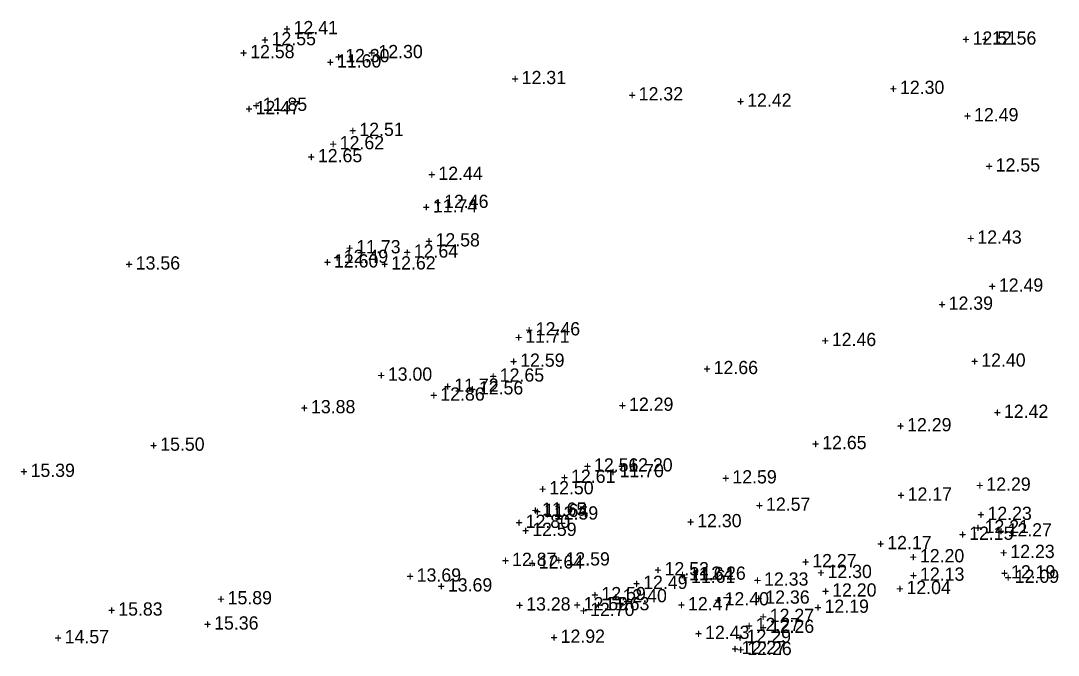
# Model space of a CAD drawing. Header units: metres. Extents: x 119225 to 119868, y 6148173 to 6148690.
# Drawn here: x 119684.5 to 119841.2, y 6148439.8 to 6148535.6 of the extents above; entities that cross this region are included whole.
import ezdxf
from ezdxf.enums import TextEntityAlignment as Align

# ---------------------------------------------------------------- set-up
doc = ezdxf.new("R2010")
doc.units = ezdxf.units.M
doc.layers.get('0').update_dxf_attribs({"linetype": 'CONTINUOUS'})
doc.layers.add('Z_bef', color=4, linetype='CONTINUOUS')
doc.styles.add('FISO', font='FISO')
doc.styles.add('ISO', font='ISO')

# ---------------------------------------------------------------- blocks, each defined once
blk = doc.blocks.new('_MPLUSZH')
at = {"color": 1, "style": 'ISO'}
blk.add_text('+', height=2, dxfattribs=at).set_placement((0, 0), align=Align.MIDDLE)
at = {"style": 'FISO'}
blk.add_attdef('PLUSHÖJD', (1, -1), '', height=2, dxfattribs=at)

msp = doc.modelspace()

# ---------------------------------------------------------------- block references
at = {"layer": 'Z_bef', "extrusion": (1.41091e-08, -2.66725e-08, 1)}
ref = msp.add_blockref('_MPLUSZH', (119724.72, 6148534.54, -0.16), dxfattribs=dict(at, xscale=0.9999947511315105, yscale=0.9999947511315105, zscale=0.9999947511315105, rotation=0.0449887309207433))
ref.add_attrib('PLUSHÖJD', '12.41', (119725.72, 6148533.54, -0.16), dxfattribs={"layer": '0', "extrusion": (1.41091e-08, -2.66725e-08, 1), "height": 2, "rotation": 0.045, "style": 'FISO', "oblique": 360})
ref = msp.add_blockref('_MPLUSZH', (119721.4, 6148532.87, -0.16), dxfattribs=dict(at, xscale=0.9999947511315105, yscale=0.9999947511315105, zscale=0.9999947511315105, rotation=0.0449887309207433))
ref.add_attrib('PLUSHÖJD', '12.55', (119722.4, 6148531.87, -0.16), dxfattribs={"layer": '0', "extrusion": (1.41091e-08, -2.66725e-08, 1), "height": 2, "rotation": 0.045, "style": 'FISO', "oblique": 360})
ref = msp.add_blockref('_MPLUSZH', (119827.23, 6148532.96, -0.16), dxfattribs=dict(at, xscale=0.9999947511315105, yscale=0.9999947511315105, zscale=0.9999947511315105, rotation=0.0449887309207433))
ref.add_attrib('PLUSHÖJD', '12.51', (119828.23, 6148531.96, -0.16), dxfattribs={"layer": '0', "extrusion": (1.41091e-08, -2.66725e-08, 1), "height": 2, "rotation": 0.045, "style": 'FISO', "oblique": 360})
ref = msp.add_blockref('_MPLUSZH', (119830.16, 6148532.96, -0.16), dxfattribs=dict(at, xscale=0.9999947511315105, yscale=0.9999947511315105, zscale=0.9999947511315105, rotation=0.0449887309207433))
ref.add_attrib('PLUSHÖJD', '12.56', (119831.16, 6148531.96, -0.16), dxfattribs={"layer": '0', "extrusion": (1.41091e-08, -2.66725e-08, 1), "height": 2, "rotation": 0.045, "style": 'FISO', "oblique": 360})
ref = msp.add_blockref('_MPLUSZH', (119718.17, 6148530.91, -0.16), dxfattribs=dict(at, xscale=0.9999947511315105, yscale=0.9999947511315105, zscale=0.9999947511315105, rotation=0.0449887309207433))
ref.add_attrib('PLUSHÖJD', '12.58', (119719.17, 6148529.91, -0.16), dxfattribs={"layer": '0', "extrusion": (1.41091e-08, -2.66725e-08, 1), "height": 2, "rotation": 0.045, "style": 'FISO', "oblique": 360})
ref = msp.add_blockref('_MPLUSZH', (119732.51, 6148530.3, -0.16), dxfattribs=dict(at, xscale=0.9999947511315105, yscale=0.9999947511315105, zscale=0.9999947511315105, rotation=0.0449887309207433))
ref.add_attrib('PLUSHÖJD', '12.30', (119733.51, 6148529.31, -0.16), dxfattribs={"layer": '0', "extrusion": (1.41091e-08, -2.66725e-08, 1), "height": 2, "rotation": 0.045, "style": 'FISO', "oblique": 360})
ref = msp.add_blockref('_MPLUSZH', (119737.53, 6148530.92, -0.16), dxfattribs=dict(at, xscale=0.9999947511315105, yscale=0.9999947511315105, zscale=0.9999947511315105, rotation=0.0449887309207433))
ref.add_attrib('PLUSHÖJD', '12.30', (119738.53, 6148529.92, -0.16), dxfattribs={"layer": '0', "extrusion": (1.41091e-08, -2.66725e-08, 1), "height": 2, "rotation": 0.045, "style": 'FISO', "oblique": 360})
ref = msp.add_blockref('_MPLUSZH', (119731.27, 6148529.51, -0.16), dxfattribs=dict(at, xscale=0.9999947511315105, yscale=0.9999947511315105, zscale=0.9999947511315105, rotation=0.0449887309207433))
ref.add_attrib('PLUSHÖJD', '11.60', (119732.27, 6148528.51, -0.16), dxfattribs={"layer": '0', "extrusion": (1.41091e-08, -2.66725e-08, 1), "height": 2, "rotation": 0.045, "style": 'FISO', "oblique": 360})
ref = msp.add_blockref('_MPLUSZH', (119759.16, 6148527, -0.16), dxfattribs=dict(at, xscale=0.9999947511315105, yscale=0.9999947511315105, zscale=0.9999947511315105, rotation=0.0449887309207433))
ref.add_attrib('PLUSHÖJD', '12.31', (119760.16, 6148526, -0.16), dxfattribs={"layer": '0', "extrusion": (1.41091e-08, -2.66725e-08, 1), "height": 2, "rotation": 0.045, "style": 'FISO', "oblique": 360})
ref = msp.add_blockref('_MPLUSZH', (119816.27, 6148525.51, -0.16), dxfattribs=dict(at, xscale=0.9999947511315105, yscale=0.9999947511315105, zscale=0.9999947511315105, rotation=0.0449887309207433))
ref.add_attrib('PLUSHÖJD', '12.30', (119817.27, 6148524.52, -0.16), dxfattribs={"layer": '0', "extrusion": (1.41091e-08, -2.66725e-08, 1), "height": 2, "rotation": 0.045, "style": 'FISO', "oblique": 360})
ref = msp.add_blockref('_MPLUSZH', (119776.83, 6148524.54, -0.16), dxfattribs=dict(at, xscale=0.9999947511315105, yscale=0.9999947511315105, zscale=0.9999947511315105, rotation=0.0449887309207433))
ref.add_attrib('PLUSHÖJD', '12.32', (119777.83, 6148523.54, -0.16), dxfattribs={"layer": '0', "extrusion": (1.41091e-08, -2.66725e-08, 1), "height": 2, "rotation": 0.045, "style": 'FISO', "oblique": 360})
ref = msp.add_blockref('_MPLUSZH', (119718.99, 6148522.46, -0.16), dxfattribs=dict(at, xscale=0.9999947511315105, yscale=0.9999947511315105, zscale=0.9999947511315105, rotation=0.0449887309207433))
ref.add_attrib('PLUSHÖJD', '12.47', (119719.99, 6148521.46, -0.16), dxfattribs={"layer": '0', "extrusion": (1.41091e-08, -2.66725e-08, 1), "height": 2, "rotation": 0.045, "style": 'FISO', "oblique": 360})
ref = msp.add_blockref('_MPLUSZH', (119720.07, 6148522.96, -0.16), dxfattribs=dict(at, xscale=0.9999947511315105, yscale=0.9999947511315105, zscale=0.9999947511315105, rotation=0.0449887309207433))
ref.add_attrib('PLUSHÖJD', '11.85', (119721.07, 6148521.96, -0.16), dxfattribs={"layer": '0', "extrusion": (1.41091e-08, -2.66725e-08, 1), "height": 2, "rotation": 0.045, "style": 'FISO', "oblique": 360})
ref = msp.add_blockref('_MPLUSZH', (119793.2, 6148523.58, -0.16), dxfattribs=dict(at, xscale=0.9999947511315105, yscale=0.9999947511315105, zscale=0.9999947511315105, rotation=0.0449887309207433))
ref.add_attrib('PLUSHÖJD', '12.42', (119794.2, 6148522.58, -0.16), dxfattribs={"layer": '0', "extrusion": (1.41091e-08, -2.66725e-08, 1), "height": 2, "rotation": 0.045, "style": 'FISO', "oblique": 360})
ref = msp.add_blockref('_MPLUSZH', (119827.46, 6148521.39, -0.16), dxfattribs=dict(at, xscale=0.9999947511315105, yscale=0.9999947511315105, zscale=0.9999947511315105, rotation=0.0449887309207433))
ref.add_attrib('PLUSHÖJD', '12.49', (119828.46, 6148520.39, -0.16), dxfattribs={"layer": '0', "extrusion": (1.41091e-08, -2.66725e-08, 1), "height": 2, "rotation": 0.045, "style": 'FISO', "oblique": 360})
ref = msp.add_blockref('_MPLUSZH', (119734.65, 6148519.17, -0.16), dxfattribs=dict(at, xscale=0.9999947511315105, yscale=0.9999947511315105, zscale=0.9999947511315105, rotation=0.0449887309207433))
ref.add_attrib('PLUSHÖJD', '12.51', (119735.65, 6148518.17, -0.16), dxfattribs={"layer": '0', "extrusion": (1.41091e-08, -2.66725e-08, 1), "height": 2, "rotation": 0.045, "style": 'FISO', "oblique": 360})
ref = msp.add_blockref('_MPLUSZH', (119731.69, 6148517.15, -0.16), dxfattribs=dict(at, xscale=0.9999947511315105, yscale=0.9999947511315105, zscale=0.9999947511315105, rotation=0.0449887309207433))
ref.add_attrib('PLUSHÖJD', '12.62', (119732.69, 6148516.16, -0.16), dxfattribs={"layer": '0', "extrusion": (1.41091e-08, -2.66725e-08, 1), "height": 2, "rotation": 0.045, "style": 'FISO', "oblique": 360})
ref = msp.add_blockref('_MPLUSZH', (119728.39, 6148515.21, -0.16), dxfattribs=dict(at, xscale=0.9999947511315105, yscale=0.9999947511315105, zscale=0.9999947511315105, rotation=0.0449887309207433))
ref.add_attrib('PLUSHÖJD', '12.65', (119729.39, 6148514.21, -0.16), dxfattribs={"layer": '0', "extrusion": (1.41091e-08, -2.66725e-08, 1), "height": 2, "rotation": 0.045, "style": 'FISO', "oblique": 360})
ref = msp.add_blockref('_MPLUSZH', (119830.72, 6148513.8, -0.16), dxfattribs=dict(at, xscale=0.9999947511315105, yscale=0.9999947511315105, zscale=0.9999947511315105, rotation=0.0449887309207433))
ref.add_attrib('PLUSHÖJD', '12.55', (119831.72, 6148512.8, -0.16), dxfattribs={"layer": '0', "extrusion": (1.41091e-08, -2.66725e-08, 1), "height": 2, "rotation": 0.045, "style": 'FISO', "oblique": 360})
ref = msp.add_blockref('_MPLUSZH', (119746.58, 6148512.54, -0.16), dxfattribs=dict(at, xscale=0.9999947511315105, yscale=0.9999947511315105, zscale=0.9999947511315105, rotation=0.0449887309207433))
ref.add_attrib('PLUSHÖJD', '12.44', (119747.58, 6148511.54, -0.16), dxfattribs={"layer": '0', "extrusion": (1.41091e-08, -2.66725e-08, 1), "height": 2, "rotation": 0.045, "style": 'FISO', "oblique": 360})
ref = msp.add_blockref('_MPLUSZH', (119747.45, 6148508.3, -0.16), dxfattribs=dict(at, xscale=0.9999947511315105, yscale=0.9999947511315105, zscale=0.9999947511315105, rotation=0.0449887309207433))
ref.add_attrib('PLUSHÖJD', '12.46', (119748.45, 6148507.3, -0.16), dxfattribs={"layer": '0', "extrusion": (1.41091e-08, -2.66725e-08, 1), "height": 2, "rotation": 0.045, "style": 'FISO', "oblique": 360})
ref = msp.add_blockref('_MPLUSZH', (119745.75, 6148507.62, -0.16), dxfattribs=dict(at, xscale=0.9999947511315105, yscale=0.9999947511315105, zscale=0.9999947511315105, rotation=0.0449887309207433))
ref.add_attrib('PLUSHÖJD', '11.74', (119746.75, 6148506.62, -0.16), dxfattribs={"layer": '0', "extrusion": (1.41091e-08, -2.66725e-08, 1), "height": 2, "rotation": 0.045, "style": 'FISO', "oblique": 360})
ref = msp.add_blockref('_MPLUSZH', (119746.15, 6148502.49, -0.16), dxfattribs=dict(at, xscale=0.9999947511315105, yscale=0.9999947511315105, zscale=0.9999947511315105, rotation=0.0449887309207433))
ref.add_attrib('PLUSHÖJD', '12.58', (119747.15, 6148501.49, -0.16), dxfattribs={"layer": '0', "extrusion": (1.41091e-08, -2.66725e-08, 1), "height": 2, "rotation": 0.045, "style": 'FISO', "oblique": 360})
ref = msp.add_blockref('_MPLUSZH', (119827.95, 6148502.91, -0.16), dxfattribs=dict(at, xscale=0.9999947511315105, yscale=0.9999947511315105, zscale=0.9999947511315105, rotation=0.0449887309207433))
ref.add_attrib('PLUSHÖJD', '12.43', (119828.95, 6148501.91, -0.16), dxfattribs={"layer": '0', "extrusion": (1.41091e-08, -2.66725e-08, 1), "height": 2, "rotation": 0.045, "style": 'FISO', "oblique": 360})
ref = msp.add_blockref('_MPLUSZH', (119734.18, 6148501.45, -0.16), dxfattribs=dict(at, xscale=0.9999947511315105, yscale=0.9999947511315105, zscale=0.9999947511315105, rotation=0.0449887309207433))
ref.add_attrib('PLUSHÖJD', '11.73', (119735.18, 6148500.45, -0.16), dxfattribs={"layer": '0', "extrusion": (1.41091e-08, -2.66725e-08, 1), "height": 2, "rotation": 0.045, "style": 'FISO', "oblique": 360})
ref = msp.add_blockref('_MPLUSZH', (119742.87, 6148500.8, -0.16), dxfattribs=dict(at, xscale=0.9999947511315105, yscale=0.9999947511315105, zscale=0.9999947511315105, rotation=0.0449887309207433))
ref.add_attrib('PLUSHÖJD', '12.64', (119743.87, 6148499.8, -0.16), dxfattribs={"layer": '0', "extrusion": (1.41091e-08, -2.66725e-08, 1), "height": 2, "rotation": 0.045, "style": 'FISO', "oblique": 360})
ref = msp.add_blockref('_MPLUSZH', (119700.88, 6148499, -0.16), dxfattribs=dict(at, xscale=0.9999947511315105, yscale=0.9999947511315105, zscale=0.9999947511315105, rotation=0.0449887309207433))
ref.add_attrib('PLUSHÖJD', '13.56', (119701.89, 6148498, -0.16), dxfattribs={"layer": '0', "extrusion": (1.41091e-08, -2.66725e-08, 1), "height": 2, "rotation": 0.045, "style": 'FISO', "oblique": 360})
ref = msp.add_blockref('_MPLUSZH', (119730.82, 6148499.31, -0.16), dxfattribs=dict(at, xscale=0.9999947511315105, yscale=0.9999947511315105, zscale=0.9999947511315105, rotation=0.0449887309207433))
ref.add_attrib('PLUSHÖJD', '12.60', (119731.82, 6148498.31, -0.16), dxfattribs={"layer": '0', "extrusion": (1.41091e-08, -2.66725e-08, 1), "height": 2, "rotation": 0.045, "style": 'FISO', "oblique": 360})
ref = msp.add_blockref('_MPLUSZH', (119732.3, 6148500, -0.16), dxfattribs=dict(at, xscale=0.9999947511315105, yscale=0.9999947511315105, zscale=0.9999947511315105, rotation=0.0449887309207433))
ref.add_attrib('PLUSHÖJD', '12.49', (119733.3, 6148499, -0.16), dxfattribs={"layer": '0', "extrusion": (1.41091e-08, -2.66725e-08, 1), "height": 2, "rotation": 0.045, "style": 'FISO', "oblique": 360})
ref = msp.add_blockref('_MPLUSZH', (119739.47, 6148499.01, -0.16), dxfattribs=dict(at, xscale=0.9999947511315105, yscale=0.9999947511315105, zscale=0.9999947511315105, rotation=0.0449887309207433))
ref.add_attrib('PLUSHÖJD', '12.62', (119740.47, 6148498.01, -0.16), dxfattribs={"layer": '0', "extrusion": (1.41091e-08, -2.66725e-08, 1), "height": 2, "rotation": 0.045, "style": 'FISO', "oblique": 360})
ref = msp.add_blockref('_MPLUSZH', (119831.2, 6148495.67, -0.16), dxfattribs=dict(at, xscale=0.9999947511315105, yscale=0.9999947511315105, zscale=0.9999947511315105, rotation=0.0449887309207433))
ref.add_attrib('PLUSHÖJD', '12.49', (119832.2, 6148494.67, -0.16), dxfattribs={"layer": '0', "extrusion": (1.41091e-08, -2.66725e-08, 1), "height": 2, "rotation": 0.045, "style": 'FISO', "oblique": 360})
ref = msp.add_blockref('_MPLUSZH', (119823.62, 6148492.93, -0.16), dxfattribs=dict(at, xscale=0.9999947511315105, yscale=0.9999947511315105, zscale=0.9999947511315105, rotation=0.0449887309207433))
ref.add_attrib('PLUSHÖJD', '12.39', (119824.62, 6148491.93, -0.16), dxfattribs={"layer": '0', "extrusion": (1.41091e-08, -2.66725e-08, 1), "height": 2, "rotation": 0.045, "style": 'FISO', "oblique": 360})
ref = msp.add_blockref('_MPLUSZH', (119759.7, 6148487.95, -0.16), dxfattribs=dict(at, xscale=0.9999947511315105, yscale=0.9999947511315105, zscale=0.9999947511315105, rotation=0.0449887309207433))
ref.add_attrib('PLUSHÖJD', '11.71', (119760.7, 6148486.95, -0.16), dxfattribs={"layer": '0', "extrusion": (1.41091e-08, -2.66725e-08, 1), "height": 2, "rotation": 0.045, "style": 'FISO', "oblique": 360})
ref = msp.add_blockref('_MPLUSZH', (119761.28, 6148489.06, -0.16), dxfattribs=dict(at, xscale=0.9999947511315105, yscale=0.9999947511315105, zscale=0.9999947511315105, rotation=0.0449887309207433))
ref.add_attrib('PLUSHÖJD', '12.46', (119762.28, 6148488.06, -0.16), dxfattribs={"layer": '0', "extrusion": (1.41091e-08, -2.66725e-08, 1), "height": 2, "rotation": 0.045, "style": 'FISO', "oblique": 360})
ref = msp.add_blockref('_MPLUSZH', (119805.98, 6148487.45, -0.16), dxfattribs=dict(at, xscale=0.9999947511315105, yscale=0.9999947511315105, zscale=0.9999947511315105, rotation=0.0449887309207433))
ref.add_attrib('PLUSHÖJD', '12.46', (119806.98, 6148486.45, -0.16), dxfattribs={"layer": '0', "extrusion": (1.41091e-08, -2.66725e-08, 1), "height": 2, "rotation": 0.045, "style": 'FISO', "oblique": 360})
ref = msp.add_blockref('_MPLUSZH', (119758.93, 6148484.32, -0.16), dxfattribs=dict(at, xscale=0.9999947511315105, yscale=0.9999947511315105, zscale=0.9999947511315105, rotation=0.0449887309207433))
ref.add_attrib('PLUSHÖJD', '12.59', (119759.93, 6148483.32, -0.16), dxfattribs={"layer": '0', "extrusion": (1.41091e-08, -2.66725e-08, 1), "height": 2, "rotation": 0.045, "style": 'FISO', "oblique": 360})
ref = msp.add_blockref('_MPLUSZH', (119788.14, 6148483.21, -0.16), dxfattribs=dict(at, xscale=0.9999947511315105, yscale=0.9999947511315105, zscale=0.9999947511315105, rotation=0.0449887309207433))
ref.add_attrib('PLUSHÖJD', '12.66', (119789.14, 6148482.21, -0.16), dxfattribs={"layer": '0', "extrusion": (1.41091e-08, -2.66725e-08, 1), "height": 2, "rotation": 0.045, "style": 'FISO', "oblique": 360})
ref = msp.add_blockref('_MPLUSZH', (119828.54, 6148484.34, -0.16), dxfattribs=dict(at, xscale=0.9999947511315105, yscale=0.9999947511315105, zscale=0.9999947511315105, rotation=0.0449887309207433))
ref.add_attrib('PLUSHÖJD', '12.40', (119829.54, 6148483.34, -0.16), dxfattribs={"layer": '0', "extrusion": (1.41091e-08, -2.66725e-08, 1), "height": 2, "rotation": 0.045, "style": 'FISO', "oblique": 360})
ref = msp.add_blockref('_MPLUSZH', (119738.95, 6148482.22, -0.16), dxfattribs=dict(at, xscale=0.9999947511315105, yscale=0.9999947511315105, zscale=0.9999947511315105, rotation=0.0449887309207433))
ref.add_attrib('PLUSHÖJD', '13.00', (119739.95, 6148481.22, -0.16), dxfattribs={"layer": '0', "extrusion": (1.41091e-08, -2.66725e-08, 1), "height": 2, "rotation": 0.045, "style": 'FISO', "oblique": 360})
ref = msp.add_blockref('_MPLUSZH', (119755.85, 6148482.08, -0.16), dxfattribs=dict(at, xscale=0.9999947511315105, yscale=0.9999947511315105, zscale=0.9999947511315105, rotation=0.0449887309207433))
ref.add_attrib('PLUSHÖJD', '12.65', (119756.85, 6148481.08, -0.16), dxfattribs={"layer": '0', "extrusion": (1.41091e-08, -2.66725e-08, 1), "height": 2, "rotation": 0.045, "style": 'FISO', "oblique": 360})
ref = msp.add_blockref('_MPLUSZH', (119748.98, 6148480.55, -0.16), dxfattribs=dict(at, xscale=0.9999947511315105, yscale=0.9999947511315105, zscale=0.9999947511315105, rotation=0.0449887309207433))
ref.add_attrib('PLUSHÖJD', '11.72', (119749.98, 6148479.55, -0.16), dxfattribs={"layer": '0', "extrusion": (1.41091e-08, -2.66725e-08, 1), "height": 2, "rotation": 0.045, "style": 'FISO', "oblique": 360})
ref = msp.add_blockref('_MPLUSZH', (119752.7, 6148480.14, -0.16), dxfattribs=dict(at, xscale=0.9999947511315105, yscale=0.9999947511315105, zscale=0.9999947511315105, rotation=0.0449887309207433))
ref.add_attrib('PLUSHÖJD', '12.56', (119753.7, 6148479.14, -0.16), dxfattribs={"layer": '0', "extrusion": (1.41091e-08, -2.66725e-08, 1), "height": 2, "rotation": 0.045, "style": 'FISO', "oblique": 360})
ref = msp.add_blockref('_MPLUSZH', (119746.88, 6148479.21, -0.16), dxfattribs=dict(at, xscale=0.9999947511315105, yscale=0.9999947511315105, zscale=0.9999947511315105, rotation=0.0449887309207433))
ref.add_attrib('PLUSHÖJD', '12.86', (119747.88, 6148478.21, -0.16), dxfattribs={"layer": '0', "extrusion": (1.41091e-08, -2.66725e-08, 1), "height": 2, "rotation": 0.045, "style": 'FISO', "oblique": 360})
ref = msp.add_blockref('_MPLUSZH', (119727.35, 6148477.3, -0.16), dxfattribs=dict(at, xscale=0.9999947511315105, yscale=0.9999947511315105, zscale=0.9999947511315105, rotation=0.0449887309207433))
ref.add_attrib('PLUSHÖJD', '13.88', (119728.35, 6148476.3, -0.16), dxfattribs={"layer": '0', "extrusion": (1.41091e-08, -2.66725e-08, 1), "height": 2, "rotation": 0.045, "style": 'FISO', "oblique": 360})
ref = msp.add_blockref('_MPLUSZH', (119775.37, 6148477.67, -0.16), dxfattribs=dict(at, xscale=0.9999947511315105, yscale=0.9999947511315105, zscale=0.9999947511315105, rotation=0.0449887309207433))
ref.add_attrib('PLUSHÖJD', '12.29', (119776.37, 6148476.67, -0.16), dxfattribs={"layer": '0', "extrusion": (1.41091e-08, -2.66725e-08, 1), "height": 2, "rotation": 0.045, "style": 'FISO', "oblique": 360})
ref = msp.add_blockref('_MPLUSZH', (119831.97, 6148476.61, -0.16), dxfattribs=dict(at, xscale=0.9999947511315105, yscale=0.9999947511315105, zscale=0.9999947511315105, rotation=0.0449887309207433))
ref.add_attrib('PLUSHÖJD', '12.42', (119832.97, 6148475.61, -0.16), dxfattribs={"layer": '0', "extrusion": (1.41091e-08, -2.66725e-08, 1), "height": 2, "rotation": 0.045, "style": 'FISO', "oblique": 360})
ref = msp.add_blockref('_MPLUSZH', (119817.35, 6148474.58, -0.16), dxfattribs=dict(at, xscale=0.9999947511315105, yscale=0.9999947511315105, zscale=0.9999947511315105, rotation=0.0449887309207433))
ref.add_attrib('PLUSHÖJD', '12.29', (119818.35, 6148473.58, -0.16), dxfattribs={"layer": '0', "extrusion": (1.41091e-08, -2.66725e-08, 1), "height": 2, "rotation": 0.045, "style": 'FISO', "oblique": 360})
ref = msp.add_blockref('_MPLUSZH', (119704.59, 6148471.64, -0.16), dxfattribs=dict(at, xscale=0.9999947511315105, yscale=0.9999947511315105, zscale=0.9999947511315105, rotation=0.0449887309207433))
ref.add_attrib('PLUSHÖJD', '15.50', (119705.59, 6148470.64, -0.16), dxfattribs={"layer": '0', "extrusion": (1.41091e-08, -2.66725e-08, 1), "height": 2, "rotation": 0.045, "style": 'FISO', "oblique": 360})
ref = msp.add_blockref('_MPLUSZH', (119804.53, 6148471.88, -0.16), dxfattribs=dict(at, xscale=0.9999947511315105, yscale=0.9999947511315105, zscale=0.9999947511315105, rotation=0.0449887309207433))
ref.add_attrib('PLUSHÖJD', '12.65', (119805.53, 6148470.88, -0.16), dxfattribs={"layer": '0', "extrusion": (1.41091e-08, -2.66725e-08, 1), "height": 2, "rotation": 0.045, "style": 'FISO', "oblique": 360})
ref = msp.add_blockref('_MPLUSZH', (119685.01, 6148467.69, -0.16), dxfattribs=dict(at, xscale=0.9999947511315105, yscale=0.9999947511315105, zscale=0.9999947511315105, rotation=0.0449887309207433))
ref.add_attrib('PLUSHÖJD', '15.39', (119686.01, 6148466.69, -0.16), dxfattribs={"layer": '0', "extrusion": (1.41091e-08, -2.66725e-08, 1), "height": 2, "rotation": 0.045, "style": 'FISO', "oblique": 360})
ref = msp.add_blockref('_MPLUSZH', (119770.08, 6148468.5, -0.16), dxfattribs=dict(at, xscale=0.9999947511315105, yscale=0.9999947511315105, zscale=0.9999947511315105, rotation=0.0449887309207433))
ref.add_attrib('PLUSHÖJD', '12.56', (119771.08, 6148467.5, -0.16), dxfattribs={"layer": '0', "extrusion": (1.41091e-08, -2.66725e-08, 1), "height": 2, "rotation": 0.045, "style": 'FISO', "oblique": 360})
ref = msp.add_blockref('_MPLUSZH', (119773.93, 6148467.65, -0.16), dxfattribs=dict(at, xscale=0.9999947511315105, yscale=0.9999947511315105, zscale=0.9999947511315105, rotation=0.0449887309207433))
ref.add_attrib('PLUSHÖJD', '11.70', (119774.93, 6148466.65, -0.16), dxfattribs={"layer": '0', "extrusion": (1.41091e-08, -2.66725e-08, 1), "height": 2, "rotation": 0.045, "style": 'FISO', "oblique": 360})
ref = msp.add_blockref('_MPLUSZH', (119775.25, 6148468.51, -0.16), dxfattribs=dict(at, xscale=0.9999947511315105, yscale=0.9999947511315105, zscale=0.9999947511315105, rotation=0.0449887309207433))
ref.add_attrib('PLUSHÖJD', '12.20', (119776.25, 6148467.51, -0.16), dxfattribs={"layer": '0', "extrusion": (1.41091e-08, -2.66725e-08, 1), "height": 2, "rotation": 0.045, "style": 'FISO', "oblique": 360})
ref = msp.add_blockref('_MPLUSZH', (119766.61, 6148466.79, -0.16), dxfattribs=dict(at, xscale=0.9999947511315105, yscale=0.9999947511315105, zscale=0.9999947511315105, rotation=0.0449887309207433))
ref.add_attrib('PLUSHÖJD', '12.61', (119767.61, 6148465.79, -0.16), dxfattribs={"layer": '0', "extrusion": (1.41091e-08, -2.66725e-08, 1), "height": 2, "rotation": 0.045, "style": 'FISO', "oblique": 360})
ref = msp.add_blockref('_MPLUSZH', (119790.97, 6148466.7, -0.16), dxfattribs=dict(at, xscale=0.9999947511315105, yscale=0.9999947511315105, zscale=0.9999947511315105, rotation=0.0449887309207433))
ref.add_attrib('PLUSHÖJD', '12.59', (119791.97, 6148465.71, -0.16), dxfattribs={"layer": '0', "extrusion": (1.41091e-08, -2.66725e-08, 1), "height": 2, "rotation": 0.045, "style": 'FISO', "oblique": 360})
ref = msp.add_blockref('_MPLUSZH', (119763.32, 6148465.06, -0.16), dxfattribs=dict(at, xscale=0.9999947511315105, yscale=0.9999947511315105, zscale=0.9999947511315105, rotation=0.0449887309207433))
ref.add_attrib('PLUSHÖJD', '12.50', (119764.32, 6148464.06, -0.16), dxfattribs={"layer": '0', "extrusion": (1.41091e-08, -2.66725e-08, 1), "height": 2, "rotation": 0.045, "style": 'FISO', "oblique": 360})
ref = msp.add_blockref('_MPLUSZH', (119829.31, 6148465.61, -0.16), dxfattribs=dict(at, xscale=0.9999947511315105, yscale=0.9999947511315105, zscale=0.9999947511315105, rotation=0.0449887309207433))
ref.add_attrib('PLUSHÖJD', '12.29', (119830.31, 6148464.61, -0.16), dxfattribs={"layer": '0', "extrusion": (1.41091e-08, -2.66725e-08, 1), "height": 2, "rotation": 0.045, "style": 'FISO', "oblique": 360})
ref = msp.add_blockref('_MPLUSZH', (119817.43, 6148464.11, -0.16), dxfattribs=dict(at, xscale=0.9999947511315105, yscale=0.9999947511315105, zscale=0.9999947511315105, rotation=0.0449887309207433))
ref.add_attrib('PLUSHÖJD', '12.17', (119818.43, 6148463.11, -0.16), dxfattribs={"layer": '0', "extrusion": (1.41091e-08, -2.66725e-08, 1), "height": 2, "rotation": 0.045, "style": 'FISO', "oblique": 360})
ref = msp.add_blockref('_MPLUSZH', (119762.22, 6148461.83, -0.16), dxfattribs=dict(at, xscale=0.9999947511315105, yscale=0.9999947511315105, zscale=0.9999947511315105, rotation=0.0449887309207433))
ref.add_attrib('PLUSHÖJD', '11.65', (119763.22, 6148460.83, -0.16), dxfattribs={"layer": '0', "extrusion": (1.41091e-08, -2.66725e-08, 1), "height": 2, "rotation": 0.045, "style": 'FISO', "oblique": 360})
ref = msp.add_blockref('_MPLUSZH', (119762.51, 6148461.65, -0.16), dxfattribs=dict(at, xscale=0.9999947511315105, yscale=0.9999947511315105, zscale=0.9999947511315105, rotation=0.0449887309207433))
ref.add_attrib('PLUSHÖJD', '11.64', (119763.51, 6148460.65, -0.16), dxfattribs={"layer": '0', "extrusion": (1.41091e-08, -2.66725e-08, 1), "height": 2, "rotation": 0.045, "style": 'FISO', "oblique": 360})
ref = msp.add_blockref('_MPLUSZH', (119764.01, 6148461.25, -0.16), dxfattribs=dict(at, xscale=0.9999947511315105, yscale=0.9999947511315105, zscale=0.9999947511315105, rotation=0.0449887309207433))
ref.add_attrib('PLUSHÖJD', '12.59', (119765.01, 6148460.25, -0.16), dxfattribs={"layer": '0', "extrusion": (1.41091e-08, -2.66725e-08, 1), "height": 2, "rotation": 0.045, "style": 'FISO', "oblique": 360})
ref = msp.add_blockref('_MPLUSZH', (119796.05, 6148462.58, -0.16), dxfattribs=dict(at, xscale=0.9999947511315105, yscale=0.9999947511315105, zscale=0.9999947511315105, rotation=0.0449887309207433))
ref.add_attrib('PLUSHÖJD', '12.57', (119797.05, 6148461.58, -0.16), dxfattribs={"layer": '0', "extrusion": (1.41091e-08, -2.66725e-08, 1), "height": 2, "rotation": 0.045, "style": 'FISO', "oblique": 360})
ref = msp.add_blockref('_MPLUSZH', (119829.48, 6148461.19, -0.16), dxfattribs=dict(at, xscale=0.9999947511315105, yscale=0.9999947511315105, zscale=0.9999947511315105, rotation=0.0449887309207433))
ref.add_attrib('PLUSHÖJD', '12.23', (119830.48, 6148460.19, -0.16), dxfattribs={"layer": '0', "extrusion": (1.41091e-08, -2.66725e-08, 1), "height": 2, "rotation": 0.045, "style": 'FISO', "oblique": 360})
ref = msp.add_blockref('_MPLUSZH', (119759.76, 6148459.99, -0.16), dxfattribs=dict(at, xscale=0.9999947511315105, yscale=0.9999947511315105, zscale=0.9999947511315105, rotation=0.0449887309207433))
ref.add_attrib('PLUSHÖJD', '12.80', (119760.76, 6148458.99, -0.16), dxfattribs={"layer": '0', "extrusion": (1.41091e-08, -2.66725e-08, 1), "height": 2, "rotation": 0.045, "style": 'FISO', "oblique": 360})
ref = msp.add_blockref('_MPLUSZH', (119785.66, 6148460.09, -0.16), dxfattribs=dict(at, xscale=0.9999947511315105, yscale=0.9999947511315105, zscale=0.9999947511315105, rotation=0.0449887309207433))
ref.add_attrib('PLUSHÖJD', '12.30', (119786.66, 6148459.09, -0.16), dxfattribs={"layer": '0', "extrusion": (1.41091e-08, -2.66725e-08, 1), "height": 2, "rotation": 0.045, "style": 'FISO', "oblique": 360})
ref = msp.add_blockref('_MPLUSZH', (119760.75, 6148458.78, -0.16), dxfattribs=dict(at, xscale=0.9999947511315105, yscale=0.9999947511315105, zscale=0.9999947511315105, rotation=0.0449887309207433))
ref.add_attrib('PLUSHÖJD', '12.59', (119761.75, 6148457.78, -0.16), dxfattribs={"layer": '0', "extrusion": (1.41091e-08, -2.66725e-08, 1), "height": 2, "rotation": 0.045, "style": 'FISO', "oblique": 360})
ref = msp.add_blockref('_MPLUSZH', (119826.71, 6148458.19, -0.16), dxfattribs=dict(at, xscale=0.9999947511315105, yscale=0.9999947511315105, zscale=0.9999947511315105, rotation=0.0449887309207433))
ref.add_attrib('PLUSHÖJD', '12.15', (119827.71, 6148457.19, -0.16), dxfattribs={"layer": '0', "extrusion": (1.41091e-08, -2.66725e-08, 1), "height": 2, "rotation": 0.045, "style": 'FISO', "oblique": 360})
ref = msp.add_blockref('_MPLUSZH', (119829.03, 6148459.2, -0.16), dxfattribs=dict(at, xscale=0.9999947511315105, yscale=0.9999947511315105, zscale=0.9999947511315105, rotation=0.0449887309207433))
ref.add_attrib('PLUSHÖJD', '12.21', (119830.04, 6148458.2, -0.16), dxfattribs={"layer": '0', "extrusion": (1.41091e-08, -2.66725e-08, 1), "height": 2, "rotation": 0.045, "style": 'FISO', "oblique": 360})
ref = msp.add_blockref('_MPLUSZH', (119832.51, 6148458.7, -0.16), dxfattribs=dict(at, xscale=0.9999947511315105, yscale=0.9999947511315105, zscale=0.9999947511315105, rotation=0.0449887309207433))
ref.add_attrib('PLUSHÖJD', '12.27', (119833.51, 6148457.7, -0.16), dxfattribs={"layer": '0', "extrusion": (1.41091e-08, -2.66725e-08, 1), "height": 2, "rotation": 0.045, "style": 'FISO', "oblique": 360})
ref = msp.add_blockref('_MPLUSZH', (119814.35, 6148456.78, -0.16), dxfattribs=dict(at, xscale=0.9999947511315105, yscale=0.9999947511315105, zscale=0.9999947511315105, rotation=0.0449887309207433))
ref.add_attrib('PLUSHÖJD', '12.17', (119815.35, 6148455.78, -0.16), dxfattribs={"layer": '0', "extrusion": (1.41091e-08, -2.66725e-08, 1), "height": 2, "rotation": 0.045, "style": 'FISO', "oblique": 360})
ref = msp.add_blockref('_MPLUSZH', (119832.92, 6148455.44, -0.16), dxfattribs=dict(at, xscale=0.9999947511315105, yscale=0.9999947511315105, zscale=0.9999947511315105, rotation=0.0449887309207433))
ref.add_attrib('PLUSHÖJD', '12.23', (119833.93, 6148454.44, -0.16), dxfattribs={"layer": '0', "extrusion": (1.41091e-08, -2.66725e-08, 1), "height": 2, "rotation": 0.045, "style": 'FISO', "oblique": 360})
ref = msp.add_blockref('_MPLUSZH', (119757.71, 6148454.25, -0.16), dxfattribs=dict(at, xscale=0.9999947511315105, yscale=0.9999947511315105, zscale=0.9999947511315105, rotation=0.0449887309207433))
ref.add_attrib('PLUSHÖJD', '12.87', (119758.71, 6148453.25, -0.16), dxfattribs={"layer": '0', "extrusion": (1.41091e-08, -2.66725e-08, 1), "height": 2, "rotation": 0.045, "style": 'FISO', "oblique": 360})
ref = msp.add_blockref('_MPLUSZH', (119761.73, 6148453.86, -0.16), dxfattribs=dict(at, xscale=0.9999947511315105, yscale=0.9999947511315105, zscale=0.9999947511315105, rotation=0.0449887309207433))
ref.add_attrib('PLUSHÖJD', '12.64', (119762.74, 6148452.86, -0.16), dxfattribs={"layer": '0', "extrusion": (1.41091e-08, -2.66725e-08, 1), "height": 2, "rotation": 0.045, "style": 'FISO', "oblique": 360})
ref = msp.add_blockref('_MPLUSZH', (119765.76, 6148454.31, -0.16), dxfattribs=dict(at, xscale=0.9999947511315105, yscale=0.9999947511315105, zscale=0.9999947511315105, rotation=0.0449887309207433))
ref.add_attrib('PLUSHÖJD', '12.59', (119766.77, 6148453.31, -0.16), dxfattribs={"layer": '0', "extrusion": (1.41091e-08, -2.66725e-08, 1), "height": 2, "rotation": 0.045, "style": 'FISO', "oblique": 360})
ref = msp.add_blockref('_MPLUSZH', (119803.02, 6148454.05, -0.16), dxfattribs=dict(at, xscale=0.9999947511315105, yscale=0.9999947511315105, zscale=0.9999947511315105, rotation=0.0449887309207433))
ref.add_attrib('PLUSHÖJD', '12.27', (119804.02, 6148453.05, -0.16), dxfattribs={"layer": '0', "extrusion": (1.41091e-08, -2.66725e-08, 1), "height": 2, "rotation": 0.045, "style": 'FISO', "oblique": 360})
ref = msp.add_blockref('_MPLUSZH', (119819.27, 6148454.79, -0.16), dxfattribs=dict(at, xscale=0.9999947511315105, yscale=0.9999947511315105, zscale=0.9999947511315105, rotation=0.0449887309207433))
ref.add_attrib('PLUSHÖJD', '12.20', (119820.28, 6148453.79, -0.16), dxfattribs={"layer": '0', "extrusion": (1.41091e-08, -2.66725e-08, 1), "height": 2, "rotation": 0.045, "style": 'FISO', "oblique": 360})
ref = msp.add_blockref('_MPLUSZH', (119743.31, 6148451.88, -0.16), dxfattribs=dict(at, xscale=0.9999947511315105, yscale=0.9999947511315105, zscale=0.9999947511315105, rotation=0.0449887309207433))
ref.add_attrib('PLUSHÖJD', '13.69', (119744.31, 6148450.88, -0.16), dxfattribs={"layer": '0', "extrusion": (1.41091e-08, -2.66725e-08, 1), "height": 2, "rotation": 0.045, "style": 'FISO', "oblique": 360})
ref = msp.add_blockref('_MPLUSZH', (119780.73, 6148452.83, -0.16), dxfattribs=dict(at, xscale=0.9999947511315105, yscale=0.9999947511315105, zscale=0.9999947511315105, rotation=0.0449887309207433))
ref.add_attrib('PLUSHÖJD', '12.52', (119781.73, 6148451.83, -0.16), dxfattribs={"layer": '0', "extrusion": (1.41091e-08, -2.66725e-08, 1), "height": 2, "rotation": 0.045, "style": 'FISO', "oblique": 360})
ref = msp.add_blockref('_MPLUSZH', (119784.43, 6148452.1, -0.16), dxfattribs=dict(at, xscale=0.9999947511315105, yscale=0.9999947511315105, zscale=0.9999947511315105, rotation=0.0449887309207433))
ref.add_attrib('PLUSHÖJD', '11.64', (119785.43, 6148451.1, -0.16), dxfattribs={"layer": '0', "extrusion": (1.41091e-08, -2.66725e-08, 1), "height": 2, "rotation": 0.045, "style": 'FISO', "oblique": 360})
ref = msp.add_blockref('_MPLUSZH', (119786.29, 6148452.16, -0.16), dxfattribs=dict(at, xscale=0.9999947511315105, yscale=0.9999947511315105, zscale=0.9999947511315105, rotation=0.0449887309207433))
ref.add_attrib('PLUSHÖJD', '12.26', (119787.29, 6148451.16, -0.16), dxfattribs={"layer": '0', "extrusion": (1.41091e-08, -2.66725e-08, 1), "height": 2, "rotation": 0.045, "style": 'FISO', "oblique": 360})
ref = msp.add_blockref('_MPLUSZH', (119805.33, 6148452.42, -0.16), dxfattribs=dict(at, xscale=0.9999947511315105, yscale=0.9999947511315105, zscale=0.9999947511315105, rotation=0.0449887309207433))
ref.add_attrib('PLUSHÖJD', '12.30', (119806.33, 6148451.42, -0.16), dxfattribs={"layer": '0', "extrusion": (1.41091e-08, -2.66725e-08, 1), "height": 2, "rotation": 0.045, "style": 'FISO', "oblique": 360})
ref = msp.add_blockref('_MPLUSZH', (119819.3, 6148452.01, -0.16), dxfattribs=dict(at, xscale=0.9999947511315105, yscale=0.9999947511315105, zscale=0.9999947511315105, rotation=0.0449887309207433))
ref.add_attrib('PLUSHÖJD', '12.13', (119820.3, 6148451.01, -0.16), dxfattribs={"layer": '0', "extrusion": (1.41091e-08, -2.66725e-08, 1), "height": 2, "rotation": 0.045, "style": 'FISO', "oblique": 360})
ref = msp.add_blockref('_MPLUSZH', (119833.04, 6148452.36, -0.16), dxfattribs=dict(at, xscale=0.9999947511315105, yscale=0.9999947511315105, zscale=0.9999947511315105, rotation=0.0449887309207433))
ref.add_attrib('PLUSHÖJD', '12.19', (119834.04, 6148451.36, -0.16), dxfattribs={"layer": '0', "extrusion": (1.41091e-08, -2.66725e-08, 1), "height": 2, "rotation": 0.045, "style": 'FISO', "oblique": 360})
ref = msp.add_blockref('_MPLUSZH', (119748.01, 6148450.39, -0.16), dxfattribs=dict(at, xscale=0.9999947511315105, yscale=0.9999947511315105, zscale=0.9999947511315105, rotation=0.0449887309207433))
ref.add_attrib('PLUSHÖJD', '13.69', (119749.02, 6148449.39, -0.16), dxfattribs={"layer": '0', "extrusion": (1.41091e-08, -2.66725e-08, 1), "height": 2, "rotation": 0.045, "style": 'FISO', "oblique": 360})
ref = msp.add_blockref('_MPLUSZH', (119777.5, 6148450.77, -0.16), dxfattribs=dict(at, xscale=0.9999947511315105, yscale=0.9999947511315105, zscale=0.9999947511315105, rotation=0.0449887309207433))
ref.add_attrib('PLUSHÖJD', '12.49', (119778.5, 6148449.77, -0.16), dxfattribs={"layer": '0', "extrusion": (1.41091e-08, -2.66725e-08, 1), "height": 2, "rotation": 0.045, "style": 'FISO', "oblique": 360})
ref = msp.add_blockref('_MPLUSZH', (119784.72, 6148451.67, -0.16), dxfattribs=dict(at, xscale=0.9999947511315105, yscale=0.9999947511315105, zscale=0.9999947511315105, rotation=0.0449887309207433))
ref.add_attrib('PLUSHÖJD', '11.61', (119785.72, 6148450.68, -0.16), dxfattribs={"layer": '0', "extrusion": (1.41091e-08, -2.66725e-08, 1), "height": 2, "rotation": 0.045, "style": 'FISO', "oblique": 360})
ref = msp.add_blockref('_MPLUSZH', (119795.75, 6148451.27, -0.16), dxfattribs=dict(at, xscale=0.9999947511315105, yscale=0.9999947511315105, zscale=0.9999947511315105, rotation=0.0449887309207433))
ref.add_attrib('PLUSHÖJD', '12.33', (119796.75, 6148450.27, -0.16), dxfattribs={"layer": '0', "extrusion": (1.41091e-08, -2.66725e-08, 1), "height": 2, "rotation": 0.045, "style": 'FISO', "oblique": 360})
ref = msp.add_blockref('_MPLUSZH', (119833.59, 6148451.69, -0.16), dxfattribs=dict(at, xscale=0.9999947511315105, yscale=0.9999947511315105, zscale=0.9999947511315105, rotation=0.0449887309207433))
ref.add_attrib('PLUSHÖJD', '12.09', (119834.6, 6148450.69, -0.16), dxfattribs={"layer": '0', "extrusion": (1.41091e-08, -2.66725e-08, 1), "height": 2, "rotation": 0.045, "style": 'FISO', "oblique": 360})
ref = msp.add_blockref('_MPLUSZH', (119771.2, 6148449.07, -0.16), dxfattribs=dict(at, xscale=0.9999947511315105, yscale=0.9999947511315105, zscale=0.9999947511315105, rotation=0.0449887309207433))
ref.add_attrib('PLUSHÖJD', '12.59', (119772.2, 6148448.07, -0.16), dxfattribs={"layer": '0', "extrusion": (1.41091e-08, -2.66725e-08, 1), "height": 2, "rotation": 0.045, "style": 'FISO', "oblique": 360})
ref = msp.add_blockref('_MPLUSZH', (119774.38, 6148448.76, -0.16), dxfattribs=dict(at, xscale=0.9999947511315105, yscale=0.9999947511315105, zscale=0.9999947511315105, rotation=0.0449887309207433))
ref.add_attrib('PLUSHÖJD', '12.40', (119775.38, 6148447.76, -0.16), dxfattribs={"layer": '0', "extrusion": (1.41091e-08, -2.66725e-08, 1), "height": 2, "rotation": 0.045, "style": 'FISO', "oblique": 360})
ref = msp.add_blockref('_MPLUSZH', (119806.03, 6148449.62, -0.16), dxfattribs=dict(at, xscale=0.9999947511315105, yscale=0.9999947511315105, zscale=0.9999947511315105, rotation=0.0449887309207433))
ref.add_attrib('PLUSHÖJD', '12.20', (119807.03, 6148448.62, -0.16), dxfattribs={"layer": '0', "extrusion": (1.41091e-08, -2.66725e-08, 1), "height": 2, "rotation": 0.045, "style": 'FISO', "oblique": 360})
ref = msp.add_blockref('_MPLUSZH', (119817.25, 6148450, -0.16), dxfattribs=dict(at, xscale=0.9999947511315105, yscale=0.9999947511315105, zscale=0.9999947511315105, rotation=0.0449887309207433))
ref.add_attrib('PLUSHÖJD', '12.04', (119818.25, 6148449, -0.16), dxfattribs={"layer": '0', "extrusion": (1.41091e-08, -2.66725e-08, 1), "height": 2, "rotation": 0.045, "style": 'FISO', "oblique": 360})
ref = msp.add_blockref('_MPLUSZH', (119714.76, 6148448.45, -0.16), dxfattribs=dict(at, xscale=0.9999947511315105, yscale=0.9999947511315105, zscale=0.9999947511315105, rotation=0.0449887309207433))
ref.add_attrib('PLUSHÖJD', '15.89', (119715.76, 6148447.45, -0.16), dxfattribs={"layer": '0', "extrusion": (1.41091e-08, -2.66725e-08, 1), "height": 2, "rotation": 0.045, "style": 'FISO', "oblique": 360})
ref = msp.add_blockref('_MPLUSZH', (119759.84, 6148447.51, -0.16), dxfattribs=dict(at, xscale=0.9999947511315105, yscale=0.9999947511315105, zscale=0.9999947511315105, rotation=0.0449887309207433))
ref.add_attrib('PLUSHÖJD', '13.28', (119760.84, 6148446.51, -0.16), dxfattribs={"layer": '0', "extrusion": (1.41091e-08, -2.66725e-08, 1), "height": 2, "rotation": 0.045, "style": 'FISO', "oblique": 360})
ref = msp.add_blockref('_MPLUSZH', (119768.52, 6148447.55, -0.16), dxfattribs=dict(at, xscale=0.9999947511315105, yscale=0.9999947511315105, zscale=0.9999947511315105, rotation=0.0449887309207433))
ref.add_attrib('PLUSHÖJD', '12.59', (119769.52, 6148446.55, -0.16), dxfattribs={"layer": '0', "extrusion": (1.41091e-08, -2.66725e-08, 1), "height": 2, "rotation": 0.045, "style": 'FISO', "oblique": 360})
ref = msp.add_blockref('_MPLUSZH', (119771.74, 6148447.55, -0.16), dxfattribs=dict(at, xscale=0.9999947511315105, yscale=0.9999947511315105, zscale=0.9999947511315105, rotation=0.0449887309207433))
ref.add_attrib('PLUSHÖJD', '11.63', (119772.74, 6148446.55, -0.16), dxfattribs={"layer": '0', "extrusion": (1.41091e-08, -2.66725e-08, 1), "height": 2, "rotation": 0.045, "style": 'FISO', "oblique": 360})
ref = msp.add_blockref('_MPLUSZH', (119784.27, 6148447.55, -0.16), dxfattribs=dict(at, xscale=0.9999947511315105, yscale=0.9999947511315105, zscale=0.9999947511315105, rotation=0.0449887309207433))
ref.add_attrib('PLUSHÖJD', '12.47', (119785.27, 6148446.55, -0.16), dxfattribs={"layer": '0', "extrusion": (1.41091e-08, -2.66725e-08, 1), "height": 2, "rotation": 0.045, "style": 'FISO', "oblique": 360})
ref = msp.add_blockref('_MPLUSZH', (119789.79, 6148448.29, -0.16), dxfattribs=dict(at, xscale=0.9999947511315105, yscale=0.9999947511315105, zscale=0.9999947511315105, rotation=0.0449887309207433))
ref.add_attrib('PLUSHÖJD', '12.40', (119790.79, 6148447.29, -0.16), dxfattribs={"layer": '0', "extrusion": (1.41091e-08, -2.66725e-08, 1), "height": 2, "rotation": 0.045, "style": 'FISO', "oblique": 360})
ref = msp.add_blockref('_MPLUSZH', (119795.94, 6148448.55, -0.16), dxfattribs=dict(at, xscale=0.9999947511315105, yscale=0.9999947511315105, zscale=0.9999947511315105, rotation=0.0449887309207433))
ref.add_attrib('PLUSHÖJD', '12.36', (119796.94, 6148447.55, -0.16), dxfattribs={"layer": '0', "extrusion": (1.41091e-08, -2.66725e-08, 1), "height": 2, "rotation": 0.045, "style": 'FISO', "oblique": 360})
ref = msp.add_blockref('_MPLUSZH', (119804.88, 6148447.17, -0.16), dxfattribs=dict(at, xscale=0.9999947511315105, yscale=0.9999947511315105, zscale=0.9999947511315105, rotation=0.0449887309207433))
ref.add_attrib('PLUSHÖJD', '12.19', (119805.88, 6148446.17, -0.16), dxfattribs={"layer": '0', "extrusion": (1.41091e-08, -2.66725e-08, 1), "height": 2, "rotation": 0.045, "style": 'FISO', "oblique": 360})
ref = msp.add_blockref('_MPLUSZH', (119698.25, 6148446.75, -0.16), dxfattribs=dict(at, xscale=0.9999947511315105, yscale=0.9999947511315105, zscale=0.9999947511315105, rotation=0.0449887309207433))
ref.add_attrib('PLUSHÖJD', '15.83', (119699.25, 6148445.75, -0.16), dxfattribs={"layer": '0', "extrusion": (1.41091e-08, -2.66725e-08, 1), "height": 2, "rotation": 0.045, "style": 'FISO', "oblique": 360})
ref = msp.add_blockref('_MPLUSZH', (119769.49, 6148446.68, -0.16), dxfattribs=dict(at, xscale=0.9999947511315105, yscale=0.9999947511315105, zscale=0.9999947511315105, rotation=0.0449887309207433))
ref.add_attrib('PLUSHÖJD', '12.70', (119770.49, 6148445.69, -0.16), dxfattribs={"layer": '0', "extrusion": (1.41091e-08, -2.66725e-08, 1), "height": 2, "rotation": 0.045, "style": 'FISO', "oblique": 360})
ref = msp.add_blockref('_MPLUSZH', (119796.61, 6148445.78, -0.16), dxfattribs=dict(at, xscale=0.9999947511315105, yscale=0.9999947511315105, zscale=0.9999947511315105, rotation=0.0449887309207433))
ref.add_attrib('PLUSHÖJD', '12.27', (119797.61, 6148444.78, -0.16), dxfattribs={"layer": '0', "extrusion": (1.41091e-08, -2.66725e-08, 1), "height": 2, "rotation": 0.045, "style": 'FISO', "oblique": 360})
ref = msp.add_blockref('_MPLUSZH', (119712.73, 6148444.64, -0.16), dxfattribs=dict(at, xscale=0.9999947511315105, yscale=0.9999947511315105, zscale=0.9999947511315105, rotation=0.0449887309207433))
ref.add_attrib('PLUSHÖJD', '15.36', (119713.73, 6148443.64, -0.16), dxfattribs={"layer": '0', "extrusion": (1.41091e-08, -2.66725e-08, 1), "height": 2, "rotation": 0.045, "style": 'FISO', "oblique": 360})
ref = msp.add_blockref('_MPLUSZH', (119794.49, 6148444.41, -0.16), dxfattribs=dict(at, xscale=0.9999947511315105, yscale=0.9999947511315105, zscale=0.9999947511315105, rotation=0.0449887309207433))
ref.add_attrib('PLUSHÖJD', '12.27', (119795.49, 6148443.41, -0.16), dxfattribs={"layer": '0', "extrusion": (1.41091e-08, -2.66725e-08, 1), "height": 2, "rotation": 0.045, "style": 'FISO', "oblique": 360})
ref = msp.add_blockref('_MPLUSZH', (119796.61, 6148444.14, -0.16), dxfattribs=dict(at, xscale=0.9999947511315105, yscale=0.9999947511315105, zscale=0.9999947511315105, rotation=0.0449887309207433))
ref.add_attrib('PLUSHÖJD', '12.26', (119797.62, 6148443.14, -0.16), dxfattribs={"layer": '0', "extrusion": (1.41091e-08, -2.66725e-08, 1), "height": 2, "rotation": 0.045, "style": 'FISO', "oblique": 360})
ref = msp.add_blockref('_MPLUSZH', (119690.17, 6148442.57, -0.16), dxfattribs=dict(at, xscale=0.9999947511315105, yscale=0.9999947511315105, zscale=0.9999947511315105, rotation=0.0449887309207433))
ref.add_attrib('PLUSHÖJD', '14.57', (119691.17, 6148441.57, -0.16), dxfattribs={"layer": '0', "extrusion": (1.41091e-08, -2.66725e-08, 1), "height": 2, "rotation": 0.045, "style": 'FISO', "oblique": 360})
ref = msp.add_blockref('_MPLUSZH', (119765.04, 6148442.64, -0.16), dxfattribs=dict(at, xscale=0.9999947511315105, yscale=0.9999947511315105, zscale=0.9999947511315105, rotation=0.0449887309207433))
ref.add_attrib('PLUSHÖJD', '12.92', (119766.04, 6148441.64, -0.16), dxfattribs={"layer": '0', "extrusion": (1.41091e-08, -2.66725e-08, 1), "height": 2, "rotation": 0.045, "style": 'FISO', "oblique": 360})
ref = msp.add_blockref('_MPLUSZH', (119786.85, 6148443.22, -0.16), dxfattribs=dict(at, xscale=0.9999947511315105, yscale=0.9999947511315105, zscale=0.9999947511315105, rotation=0.0449887309207433))
ref.add_attrib('PLUSHÖJD', '12.43', (119787.85, 6148442.22, -0.16), dxfattribs={"layer": '0', "extrusion": (1.41091e-08, -2.66725e-08, 1), "height": 2, "rotation": 0.045, "style": 'FISO', "oblique": 360})
ref = msp.add_blockref('_MPLUSZH', (119793.12, 6148442.64, -0.16), dxfattribs=dict(at, xscale=0.9999947511315105, yscale=0.9999947511315105, zscale=0.9999947511315105, rotation=0.0449887309207433))
ref.add_attrib('PLUSHÖJD', '12.29', (119794.12, 6148441.64, -0.16), dxfattribs={"layer": '0', "extrusion": (1.41091e-08, -2.66725e-08, 1), "height": 2, "rotation": 0.045, "style": 'FISO', "oblique": 360})
ref = msp.add_blockref('_MPLUSZH', (119792.36, 6148440.93, -0.16), dxfattribs=dict(at, xscale=0.9999947511315105, yscale=0.9999947511315105, zscale=0.9999947511315105, rotation=0.0449887309207433))
ref.add_attrib('PLUSHÖJD', '12.27', (119793.36, 6148439.93, -0.16), dxfattribs={"layer": '0', "extrusion": (1.41091e-08, -2.66725e-08, 1), "height": 2, "rotation": 0.045, "style": 'FISO', "oblique": 360})
ref = msp.add_blockref('_MPLUSZH', (119793.22, 6148440.79, -0.16), dxfattribs=dict(at, xscale=0.9999947511315105, yscale=0.9999947511315105, zscale=0.9999947511315105, rotation=0.0449887309207433))
ref.add_attrib('PLUSHÖJD', '12.26', (119794.23, 6148439.79, -0.16), dxfattribs={"layer": '0', "extrusion": (1.41091e-08, -2.66725e-08, 1), "height": 2, "rotation": 0.045, "style": 'FISO', "oblique": 360})

doc.saveas('drawing.dxf')
